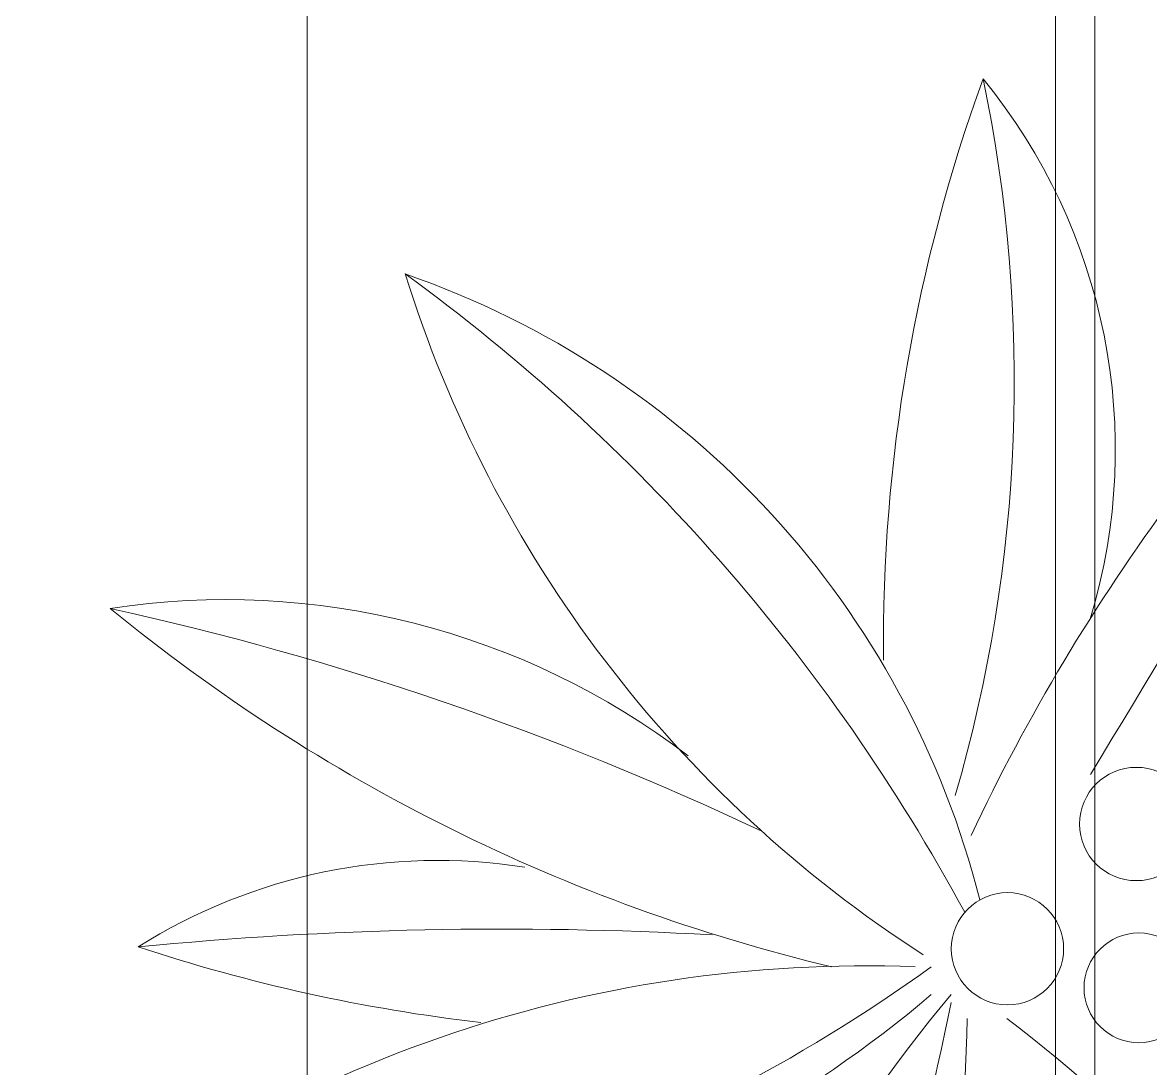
# Model space of a CAD drawing. Header units: millimetres. Extents: x 46079 to 131409, y 40831 to 60403.
# Drawn here: x 119620.9 to 119907.4, y 51091.7 to 51357.5 of the extents above; entities that cross this region are included whole.
import ezdxf

# ---------------------------------------------------------------- set-up
doc = ezdxf.new("R2010")
doc.units = ezdxf.units.MM
for name, color, linetype, lineweight in [('A-FLOR', 192, 'Continuous', 18), ('A-WALL', 113, 'Continuous', 18), ('G-IMPT', 8, 'Continuous', 18), ('L-PLNT', 71, 'Continuous', 18)]:
    doc.layers.add(name, color=color, linetype=linetype, lineweight=lineweight)

# ---------------------------------------------------------------- blocks, each defined once
blk = doc.blocks.new('CAY DUA VAN PHAT - CAY DUA VAN PHAT_dwg-2253781-TKCS_BỂ NƯỚC NGẦM - MẶT BẰNG NẮP BỂ')
at = {"layer": 'G-IMPT'}
for centre, radius in [((-146.76, 465.48), 28.54), ((-210.17, 400.02), 28.79), ((-126.9, 398.7), 27.88)]:
    blk.add_circle(centre, radius, dxfattribs=at)
for centre, radius, start, end in [((519.72, 537.8), 657.82, 139.40241, 182.22196), ((-816.88, 994.26), 837.6, 324.19163, 358.05796), ((-595.85, 904.41), 619.15, 319.72962, 5.69701), ((63.12, 862.61), 387.33, 171.28074, 217.3319), ((1206.67, 1258.47), 1563.2, 192.45532, 205.30666), ((-1023.02, 343.34), 910.32, 13.43357, 39.4147), ((93.59, 755.05), 285.25, 147.77658, 188.93687), ((1745.71, 721.87), 1902.48, 174.41125, 183.20325), ((-980.63, 631.94), 877.2, 6.61656, 18.28498), ((-60.58, 919.83), 454.05, 199.06916, 255.84865), ((298.02, 1343.2), 973.34, 215.97087, 241.57597), ((-679.68, 162.7), 637.73, 32.80883, 72.67027), ((300.46, -7.06), 656.38, 82.64497, 130.22753), ((-760.74, 3572.92), 3144.94, 281.76683, 291.3553), ((-128.19, 1396.14), 910.32, 271.06337, 304.27673), ((-301.34, -312.83), 841.36, 89.46131, 109.98389), ((-435.14, 1214.47), 752.47, 258.21063, 286.24623), ((227.54, -433.19), 1013.76, 115.21824, 137.85612), ((-400.46, 708.43), 297.75, 230.74454, 286.70355), ((421.34, 867.87), 667.4, 217.05305, 261.06763), ((13615.78, -22598.21), 26867.12, 121.033453, 121.755144)]:
    blk.add_arc(centre, radius, start, end, dxfattribs=at)
blk = doc.blocks.new('CAY DUA VAN PHAT - CAY DUA VAN PHAT_dwg-V42-TKCS_BỂ NƯỚC NGẦM - MẶT BẰNG NẮP BỂ')
at = {"layer": 'G-IMPT'}
for centre, radius in [((-146.76, 465.48), 28.54), ((-210.17, 400.02), 28.79), ((-126.9, 398.7), 27.88)]:
    blk.add_circle(centre, radius, dxfattribs=at)
for centre, radius, start, end in [((519.72, 537.8), 657.82, 139.40241, 182.22196), ((-816.88, 994.26), 837.6, 324.19163, 358.05796), ((-595.85, 904.41), 619.15, 319.72962, 5.69701), ((63.12, 862.61), 387.33, 171.28074, 217.3319), ((1206.67, 1258.47), 1563.2, 192.45532, 205.30666), ((-1023.02, 343.34), 910.32, 13.43357, 39.4147), ((93.59, 755.05), 285.25, 147.77658, 188.93687), ((1745.71, 721.87), 1902.48, 174.41125, 183.20325), ((-980.63, 631.94), 877.2, 6.61656, 18.28498), ((-60.58, 919.83), 454.05, 199.06916, 255.84865), ((298.02, 1343.2), 973.34, 215.97087, 241.57597), ((-679.68, 162.7), 637.73, 32.80883, 72.67027), ((300.46, -7.06), 656.38, 82.64497, 130.22753), ((-760.74, 3572.92), 3144.94, 281.76683, 291.3553), ((-128.19, 1396.14), 910.32, 271.06337, 304.27673), ((-301.34, -312.83), 841.36, 89.46131, 109.98389), ((-435.14, 1214.47), 752.47, 258.21063, 286.24623), ((227.54, -433.19), 1013.76, 115.21824, 137.85612), ((-400.46, 708.43), 297.75, 230.74454, 286.70355), ((421.34, 867.87), 667.4, 217.05305, 261.06763), ((13615.78, -22598.21), 26867.12, 121.033453, 121.755144)]:
    blk.add_arc(centre, radius, start, end, dxfattribs=at)
blk = doc.blocks.new('CAY DUA VAN PHAT - CAY DUA VAN PHAT-V43-TKCS_BỂ NƯỚC NGẦM - MẶT BẰNG NẮP BỂ')
at = {"extrusion": (0, 0, -1), "xscale": 0.5, "yscale": 0.5, "zscale": -0.5, "rotation": 180}
for name in ['CAY DUA VAN PHAT - CAY DUA VAN PHAT_dwg-2253781-TKCS_BỂ NƯỚC NGẦM - MẶT BẰNG NẮP BỂ', 'CAY DUA VAN PHAT - CAY DUA VAN PHAT_dwg-V42-TKCS_BỂ NƯỚC NGẦM - MẶT BẰNG NẮP BỂ']:
    blk.add_blockref(name, (151.82, 370.52), dxfattribs=at)

msp = doc.modelspace()

# ---------------------------------------------------------------- linework, layer by layer
at = {"layer": 'A-FLOR'}
msp.add_line((119693.27, 53311.94), (119693.27, 50657.93), dxfattribs=at)
at = {"layer": 'A-WALL'}
for p, q in [((119893.35, 50657.93), (119893.35, 55286.31)), ((119883.35, 50667.93), (119883.35, 55276.31))]:
    msp.add_line(p, q, dxfattribs=at)

# ---------------------------------------------------------------- block references
at = {"layer": 'L-PLNT', "rotation": 270.0000000000003}
msp.add_blockref('CAY DUA VAN PHAT - CAY DUA VAN PHAT-V43-TKCS_BỂ NƯỚC NGẦM - MẶT BẰNG NẮP BỂ', (119733.35, 50896.94), dxfattribs=at)

doc.saveas('drawing.dxf')
